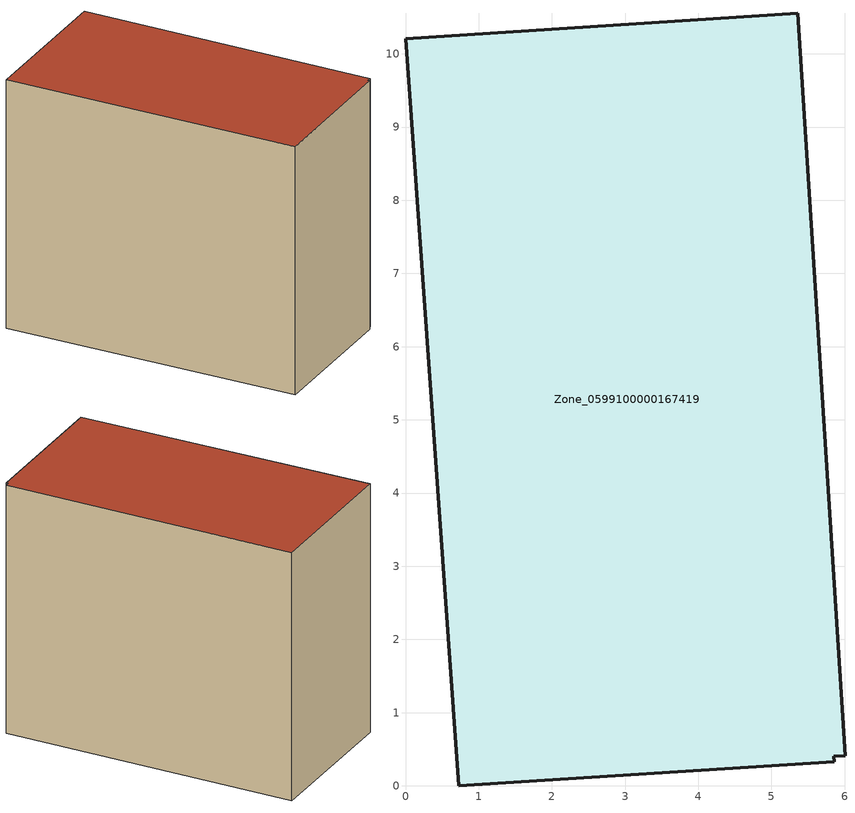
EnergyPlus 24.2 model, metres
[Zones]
Zone_0599100000167419
 floor ground (C_G): 6,0.41 5.85,0.4 5.86,0.33 0.73,0 0,10.21 5.36,10.56 z0
 wall outside (C_F): 6,0.41 5.36,10.56 0,10.21 0.73,0 5.86,0.33 5.85,0.4 6,0.41 z0:8.79
 roof outside (C_R): 5.85,0.4 6,0.41 5.36,10.56 0,10.21 0.73,0 5.86,0.33 z8.79
[BUILDING]
Pand.0599100000167419: North Axis=0; Terrain=City; Loads Convergence Tolerance Value=0.04; Temperature Convergence Tolerance Value=0.4; Solar Distribution=FullExterior; Maximum Number of Warmup Days=25; Minimum Number of Warmup Days=1
[Site:Location]
Rotterdam.The.Hague.AP_ZH_NLD Design_Conditions: Latitude=51.96; Longitude=4.45; Time Zone=1; Elevation=-4.5
[SITE:GROUNDTEMPERATURE:BUILDINGSURFACE]
18, 18, 18, 18, 18, 18, 18, 18, 18, 18, 18, 18
[MATERIAL] Thermal Absorptance=0.9; Solar Absorptance=0.7; Visible Absorptance=0.7
Name | Roughness | Thickness | Conductivity | Density | Specific Heat
G.TI.1946-1964 | MediumSmooth | 0.15 | 1 | 540 | 1210
F.TI.1946-1964 | Rough | 0.3 | 0.857143 | 1920 | 840
R.TI.1946-1964 | MediumRough | 0.2 | 0.277778 | 1500 | 1000
[CONSTRUCTION]
C_G: G.TI.1946-1964
C_F: F.TI.1946-1964
C_R: R.TI.1946-1964
[ZONE]
Zone_0599100000167419: Type=1; Multiplier=1; Ceiling Height=Autocalculate; Volume=Autocalculate; Floor Area=autocalculate; Part of Total Floor Area=Yes
[ZONEINFILTRATION:DESIGNFLOWRATE]
Infil_Zone_0599100000167419: Zone or ZoneList or Space or SpaceList=Zone_0599100000167419; Schedule=AlwaysOn; Design Flow Rate Calculation Method=Flow/Area; Flow Rate per Floor Area=0.003; Constant Term Coefficient=1; Temperature Term Coefficient=0; Velocity Term Coefficient=0; Velocity Squared Term Coefficient=0
[HVACTEMPLATE:ZONE:IDEALLOADSAIRSYSTEM]
Zone_0599100000167419: Maximum Heating Supply Air Temperature=50; Minimum Cooling Supply Air Temperature=13; Maximum Heating Supply Air Humidity Ratio=0.0156; Minimum Cooling Supply Air Humidity Ratio=0.0077; Heating Limit=NoLimit; Cooling Limit=NoLimit; Dehumidification Control Type=ConstantSensibleHeatRatio; Cooling Sensible Heat Ratio=0.7; Dehumidification Setpoint=60; Humidification Control Type=None; Humidification Setpoint=30; Outdoor Air Method=None; Outdoor Air Flow Rate per Person=0.00944; Outdoor Air Flow Rate per Zone Floor Area=0; Outdoor Air Flow Rate per Zone=0; Demand Controlled Ventilation Type=None; Outdoor Air Economizer Type=NoEconomizer; Heat Recovery Type=None; Sensible Heat Recovery Effectiveness=0.7; Latent Heat Recovery Effectiveness=0.65
[ZONECONTROL:THERMOSTAT]
ThermostatControl_Zone_0599100000167419: Zone or ZoneList=Zone_0599100000167419; Control Type Schedule=DualSetpointControlType; Control 1=Thermostat_Zone_0599100000167419; Temperature Difference Between Cutout And Setpoint=0
[THERMOSTATSETPOINT:DUALSETPOINT]
Thermostat_Zone_0599100000167419: Heating Setpoint Temperature Schedule=HeatingSetpoint_Zone_0599100000167419; Cooling Setpoint Temperature Schedule=CoolingSetpoint_Zone_0599100000167419
[SCHEDULE:COMPACT]
HeatingSetpoint_Zone_0599100000167419: Through: 12/31, For: AllDays, Until: 24:00, 21
CoolingSetpoint_Zone_0599100000167419: Through: 12/31, For: AllDays, Until: 24:00, 24
DualSetpointControlType: Through: 12/31, For: AllDays, Until: 24:00, 4
AlwaysOn: Through: 12/31, For: AllDays, Until: 24:00, 1
